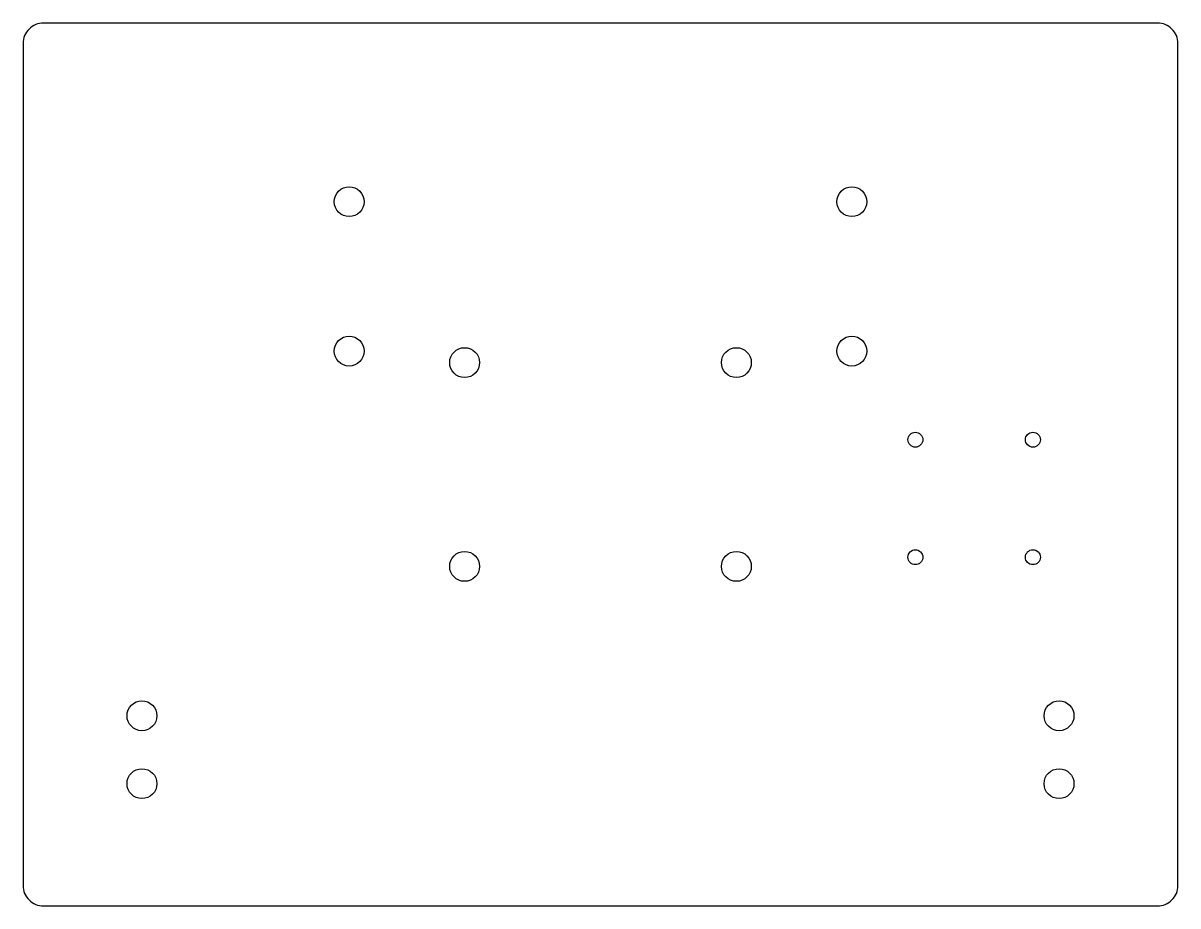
# Model space of a CAD drawing. Header units: millimetres. Extents: x -85 to 85, y -65 to 65.
import ezdxf

# ---------------------------------------------------------------- set-up
doc = ezdxf.new("R2010")
doc.units = ezdxf.units.MM

msp = doc.modelspace()

# ---------------------------------------------------------------- linework, layer by layer
msp.add_lwpolyline([(-82, -65), (82, -65, 0.414214), (85, -62), (85, 62, 0.414214), (82, 65), (-82, 65, 0.414214), (-85, 62), (-85, -62, 0.414214)], format="xyb", close=True)
for centre, radius in [((-37, 38.7), 2.2), ((37, 38.7), 2.2), ((-37, 16.7), 2.2), ((37, 16.7), 2.2), ((-20, 15), 2.2), ((20, 15), 2.2), ((46.35, 3.65), 1.1), ((63.65, 3.65), 1.1), ((-20, -15), 2.2), ((20, -15), 2.2), ((46.35, -13.65), 1.1), ((63.65, -13.65), 1.1), ((-67.5, -37), 2.2), ((67.5, -37), 2.2), ((-67.5, -47), 2.2), ((67.5, -47), 2.2)]:
    msp.add_circle(centre, radius)

doc.saveas('drawing.dxf')
